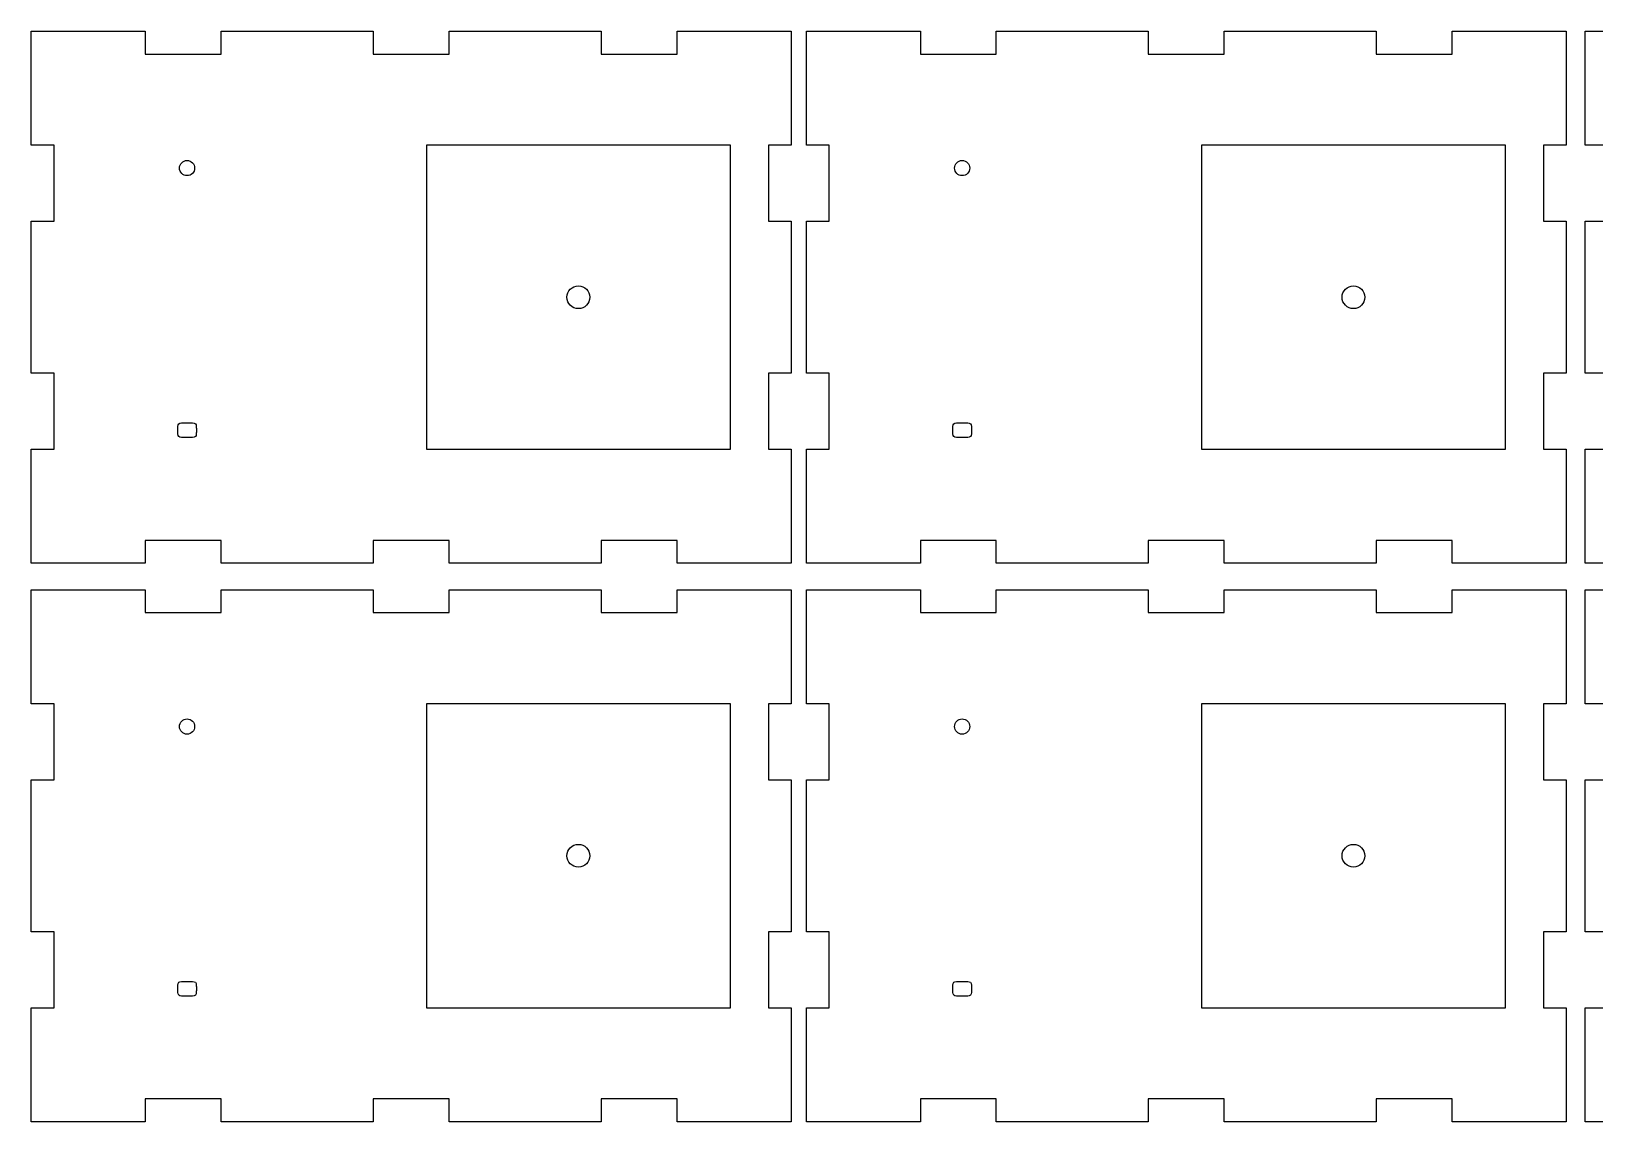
# Model space of a CAD drawing. Header units: millimetres. Extents: x -2315 to 326, y -226 to 400.
# Drawn here: x -2315 to -1903.5, y 90 to 377 of the extents above; entities that cross this region are included whole.
import ezdxf

# ---------------------------------------------------------------- set-up
doc = ezdxf.new("R2010")
doc.units = ezdxf.units.MM
doc.layers.add('Layer 01', color=12, linetype='Continuous', true_color=0xc80000)
doc.layers.add('Layer 04', color=96, linetype='Continuous', true_color=0x007f00)

msp = doc.modelspace()

# ---------------------------------------------------------------- linework, layer by layer
at = {"layer": 'Layer 01'}
for points in [[(-2285, 377), (-2285, 371), (-2265, 371), (-2265, 377), (-2225, 377), (-2225, 371), (-2205, 371), (-2205, 377), (-2165, 377), (-2165, 371), (-2145, 371), (-2145, 377), (-2115, 377), (-2115, 347), (-2121, 347), (-2121, 327), (-2115, 327), (-2115, 287), (-2121, 287), (-2121, 267), (-2115, 267), (-2115, 237), (-2145, 237), (-2145, 243), (-2165, 243), (-2165, 237), (-2205, 237), (-2205, 243), (-2225, 243), (-2225, 237), (-2265, 237), (-2265, 243), (-2285, 243), (-2285, 237), (-2315, 237), (-2315, 267), (-2309, 267), (-2309, 287), (-2315, 287), (-2315, 327), (-2309, 327), (-2309, 347), (-2315, 347), (-2315, 377)], [(-2081, 377), (-2081, 371), (-2061, 371), (-2061, 377), (-2021, 377), (-2021, 371), (-2001, 371), (-2001, 377), (-1961, 377), (-1961, 371), (-1941, 371), (-1941, 377), (-1911, 377), (-1911, 347), (-1917, 347), (-1917, 327), (-1911, 327), (-1911, 287), (-1917, 287), (-1917, 267), (-1911, 267), (-1911, 237), (-1941, 237), (-1941, 243), (-1961, 243), (-1961, 237), (-2001, 237), (-2001, 243), (-2021, 243), (-2021, 237), (-2061, 237), (-2061, 243), (-2081, 243), (-2081, 237), (-2111, 237), (-2111, 267), (-2105, 267), (-2105, 287), (-2111, 287), (-2111, 327), (-2105, 327), (-2105, 347), (-2111, 347), (-2111, 377)], [(-2285, 230), (-2285, 224), (-2265, 224), (-2265, 230), (-2225, 230), (-2225, 224), (-2205, 224), (-2205, 230), (-2165, 230), (-2165, 224), (-2145, 224), (-2145, 230), (-2115, 230), (-2115, 200), (-2121, 200), (-2121, 180), (-2115, 180), (-2115, 140), (-2121, 140), (-2121, 120), (-2115, 120), (-2115, 90), (-2145, 90), (-2145, 96), (-2165, 96), (-2165, 90), (-2205, 90), (-2205, 96), (-2225, 96), (-2225, 90), (-2265, 90), (-2265, 96), (-2285, 96), (-2285, 90), (-2315, 90), (-2315, 120), (-2309, 120), (-2309, 140), (-2315, 140), (-2315, 180), (-2309, 180), (-2309, 200), (-2315, 200), (-2315, 230)], [(-2081, 230), (-2081, 224), (-2061, 224), (-2061, 230), (-2021, 230), (-2021, 224), (-2001, 224), (-2001, 230), (-1961, 230), (-1961, 224), (-1941, 224), (-1941, 230), (-1911, 230), (-1911, 200), (-1917, 200), (-1917, 180), (-1911, 180), (-1911, 140), (-1917, 140), (-1917, 120), (-1911, 120), (-1911, 90), (-1941, 90), (-1941, 96), (-1961, 96), (-1961, 90), (-2001, 90), (-2001, 96), (-2021, 96), (-2021, 90), (-2061, 90), (-2061, 96), (-2081, 96), (-2081, 90), (-2111, 90), (-2111, 120), (-2105, 120), (-2105, 140), (-2111, 140), (-2111, 180), (-2105, 180), (-2105, 200), (-2111, 200), (-2111, 230)]]:
    msp.add_lwpolyline(points, close=True, dxfattribs=at)
for points in [[(-1900, 347), (-1906, 347), (-1906, 377), (-1876, 377)], [(-1900, 287), (-1906, 287), (-1906, 327), (-1900, 327)], [(-1876, 237), (-1906, 237), (-1906, 267), (-1900, 267)], [(-1900, 200), (-1906, 200), (-1906, 230), (-1876, 230)], [(-1900, 140), (-1906, 140), (-1906, 180), (-1900, 180)], [(-1876, 90), (-1906, 90), (-1906, 120), (-1900, 120)]]:
    msp.add_lwpolyline(points, dxfattribs=at)
for centre, radius in [((-2274, 341), 2), ((-2070, 341), 2), ((-2171, 307), 3), ((-1967, 307), 3), ((-2274, 194), 2), ((-2070, 194), 2), ((-2171, 160), 3), ((-1967, 160), 3)]:
    msp.add_circle(centre, radius, dxfattribs=at)
for points in [[(-2275.47, 273.93), (-2275.77, 273.9), (-2276.3, 273.8), (-2276.45, 273), (-2276.45, 272), (-2276.45, 271), (-2276.3, 270.2), (-2275.5, 270.05), (-2274.5, 270.05), (-2273.5, 270.05), (-2272.5, 270.05), (-2271.7, 270.2), (-2271.55, 271), (-2271.55, 272), (-2271.55, 273), (-2271.7, 273.8), (-2272.5, 273.95), (-2273.5, 273.95), (-2274.5, 273.95), (-2275.17, 273.95), (-2275.47, 273.93)], [(-2071.47, 273.93), (-2071.77, 273.9), (-2072.3, 273.8), (-2072.45, 273), (-2072.45, 272), (-2072.45, 271), (-2072.3, 270.2), (-2071.5, 270.05), (-2070.5, 270.05), (-2069.5, 270.05), (-2068.5, 270.05), (-2067.7, 270.2), (-2067.55, 271), (-2067.55, 272), (-2067.55, 273), (-2067.7, 273.8), (-2068.5, 273.95), (-2069.5, 273.95), (-2070.5, 273.95), (-2071.17, 273.95), (-2071.47, 273.93)], [(-2275.47, 126.92), (-2275.77, 126.9), (-2276.3, 126.8), (-2276.45, 126), (-2276.45, 125), (-2276.45, 124), (-2276.3, 123.2), (-2275.5, 123.05), (-2274.5, 123.05), (-2273.5, 123.05), (-2272.5, 123.05), (-2271.7, 123.2), (-2271.55, 124), (-2271.55, 125), (-2271.55, 126), (-2271.7, 126.8), (-2272.5, 126.95), (-2273.5, 126.95), (-2274.5, 126.95), (-2275.17, 126.95), (-2275.47, 126.92)], [(-2071.47, 126.92), (-2071.77, 126.9), (-2072.3, 126.8), (-2072.45, 126), (-2072.45, 125), (-2072.45, 124), (-2072.3, 123.2), (-2071.5, 123.05), (-2070.5, 123.05), (-2069.5, 123.05), (-2068.5, 123.05), (-2067.7, 123.2), (-2067.55, 124), (-2067.55, 125), (-2067.55, 126), (-2067.7, 126.8), (-2068.5, 126.95), (-2069.5, 126.95), (-2070.5, 126.95), (-2071.17, 126.95), (-2071.47, 126.92)]]:
    msp.add_open_spline(points, degree=3, dxfattribs=at)
at = {"layer": 'Layer 04'}
for points in [[(-2211, 267), (-2131, 267), (-2131, 347), (-2211, 347)], [(-2007, 267), (-1927, 267), (-1927, 347), (-2007, 347)], [(-2211, 120), (-2131, 120), (-2131, 200), (-2211, 200)], [(-2007, 120), (-1927, 120), (-1927, 200), (-2007, 200)]]:
    msp.add_lwpolyline(points, close=True, dxfattribs=at)

doc.saveas('drawing.dxf')
